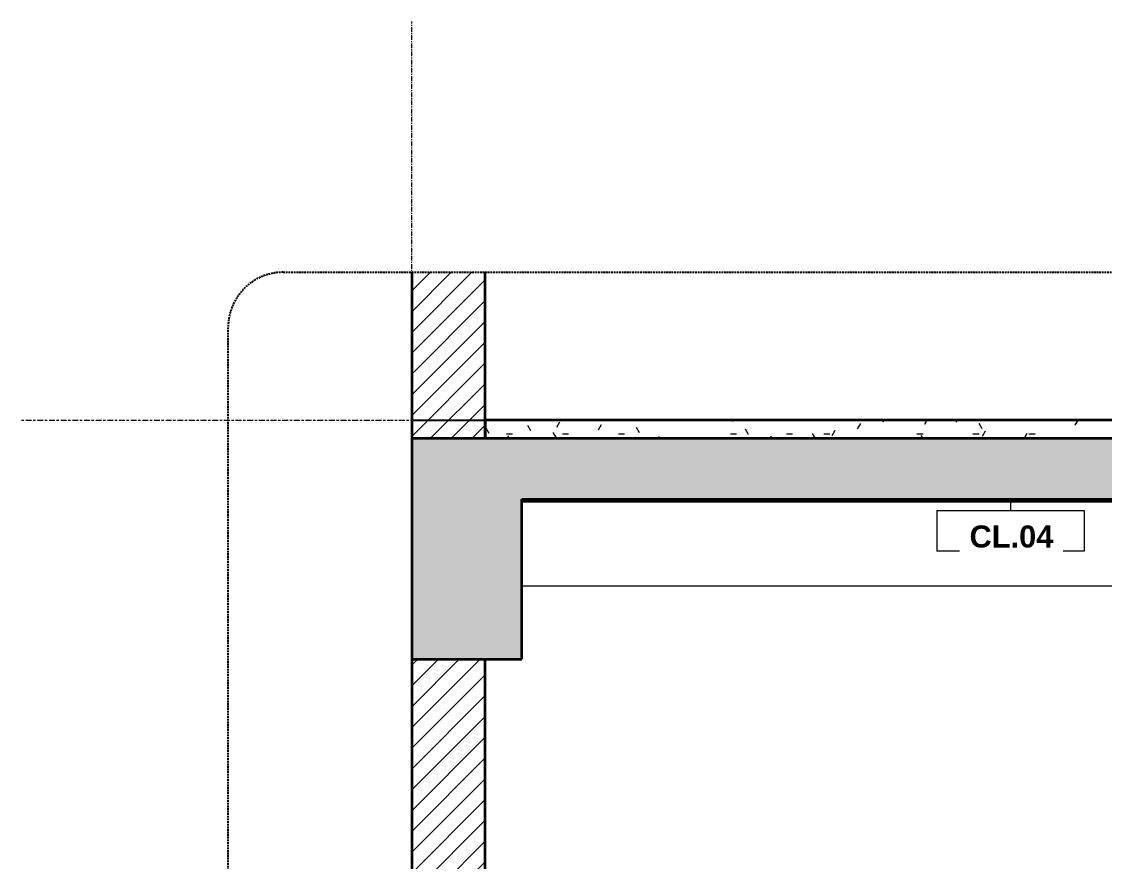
# Model space of a CAD drawing. Header units: millimetres. Extents: x 31444 to 224909, y 392 to 78637.
# Drawn here: x 59944 to 62891, y 4400 to 6685 of the extents above; entities that cross this region are included whole.
import ezdxf

# ---------------------------------------------------------------- set-up
doc = ezdxf.new("R2010")
doc.units = ezdxf.units.MM
for name, pattern in [('Centre', [31.75, 6.35, -4.7625, 15.875, -4.7625]), ('Grid Line', [22.225, 12.7, -3.175, 3.175, -3.175]), ('Hidden', [7.14375, 4.7625, -2.38125]), ('IMPORT-CENTER _2_', [40.64, 25.4, -5.08, 5.08, -5.08])]:
    doc.linetypes.add(name, pattern=pattern)
for name, color, linetype, lineweight in [('0-4', 90, 'Continuous', 5), ('A-CLNG-1', 250, 'Continuous', 35), ('A-CLNG-IDEN', 151, 'Continuous', 9), ('A-DETL-GENF', 92, 'Continuous', 18), ('A-DETL-GENF-4', 9, 'Continuous', 18), ('A-DETL-GENF-5', 92, 'Hidden', 25), ('A-DETL-MEDM', 33, 'Continuous', 35), ('A-FLOR-FNSH-1', 250, 'Continuous', 35), ('A-FLOR-LEVL-2', 51, 'Centre', 9), ('A-FLOR-PATT-1', 253, 'Continuous', 18), ('A-FLOR-PATT-3', 67, 'Continuous', 18), ('A-WALL-2', 250, 'Continuous', 35), ('A-WALL-PATT-2', 111, 'Continuous', 18), ('G-IMPT', 8, 'Continuous', 18), ('G-IMPT-5', 8, 'IMPORT-CENTER _2_', 18), ('M-EQPM', 50, 'Continuous', 18), ('M-EQPM-4', 50, 'Continuous', 25), ('S-BEAM-1', 7, 'Continuous', 18), ('S-GRID-1', 1, 'Grid Line', 9)]:
    doc.layers.add(name, color=color, linetype=linetype, lineweight=lineweight)
doc.styles.add('Arial_B_3', font='arialbd.ttf', dxfattribs={"height": 60})
pattern_1 = [(50, (37692.33, 15875), (364.368, -31.878), [38.1, -419.1]), (355, (37692.33, 15875), (-70.486, 382.113), [30.48, -335.28]), (100.451, (37722.7, 15872.34), (293.885, 350.233), [32.38, -356.18]), (46.184, (37692.33, 15976.6), (542.158, -84.086), [57.15, -628.65]), (96.636, (37737.5, 15969.6), (474.805, 494.855), [48.57, -534.27]), (351.184, (37692.33, 15976.6), (474.81, 494.85), [45.72, -502.92]), (21, (37743.13, 15951.2), (303.2285, -204.5305), [38.1, -419.1]), (326, (37743.13, 15951.2), (123.604, 368.376), [30.48, -335.28]), (71.451, (37768.4, 15934.16), (426.834, 163.843), [32.38, -356.18]), (37.5, (37692.33, 15875), (6.1766, 169.1102), [3.353, -327.863, 3.353, -337.007, -336.55]), (37.5, (37692.33, 15875), (6.1766, 169.1102), [-671.576, 3.353, -333.197]), (7.5, (37692.33, 15875), (133.639, 200.3615), [3.353, -190.703, 3.353, -320.243, -128.27]), (7.5, (37692.33, 15875), (133.639, 200.3615), [-517.652, 3.353, -124.917]), (327.5, (37579.05, 15875), (271.1818, -11.4584), [3.353, -123.647, 3.353, -392.887, -525.78]), (327.5, (37579.05, 15875), (271.1818, -11.4584), [-523.24, 3.353, -522.427]), (317.5, (37528.25, 15875), (296.2585, 50.853), [3.353, -161.747, 3.353, -259.791, -373.38]), (317.5, (37528.25, 15875), (296.2585, 50.853), [-428.244, 3.353, -370.027]), (45, (37692.33, 15875), (-125.7236, 125.7236), []), (45, (37692.33, 16065.5), (-125.7236, 125.7236), [])]
pattern_2 = [(45, (65045.512, 15875), (-28.28427, 28.28427), [])]

# ---------------------------------------------------------------- blocks, each defined once
blk = doc.blocks.new('NCV_TKTC_KET CAU_rvt-3-TKCS_CĂN HỘ LOẠI 3 - MẶT CẮT 2')
at = {"layer": 'A-FLOR-PATT-1'}
h = blk.add_hatch(dxfattribs=at)
h.set_pattern_fill('FP_3', color=256, style=0, pattern_type=2)
h.set_pattern_definition(pattern_1)
h.paths.add_polyline_path([(37946.6, 5380), (37952.6, 5380), (37952.6, 5385), (33952.6, 5385), (33952.6, 5380), (37697.2, 5380)])
h = blk.add_hatch(dxfattribs=at)
h.set_pattern_fill('FP_3', color=256, style=0, pattern_type=2)
h.set_pattern_definition(pattern_1)
h.paths.add_polyline_path([(37946.6, 5380), (37952.6, 5380), (37952.6, 5385), (33952.6, 5385), (33952.6, 5380), (37697.2, 5380)])
at = {"layer": 'A-FLOR-FNSH-1'}
blk.add_line((33952.6, 5380), (37952.6, 5380), dxfattribs=at)
at = {"layer": 'S-BEAM-1'}
blk.add_line((33952.6, 5150), (36744.9, 5150), dxfattribs=at)
blk = doc.blocks.new('NCV_TKTC_TANG 2_rvt-3-TKCS_CĂN HỘ LOẠI 3 - MẶT CẮT 2')
at = {"layer": 'A-FLOR-PATT-3'}
h = blk.add_hatch(dxfattribs=at)
h.set_pattern_fill('FP_5', color=256, style=0, pattern_type=2)
h.set_pattern_definition([(0, (37692.334, 15875), (203.2, 50.8), [16.764, -135.636, 16.764, -135.636, -812.8]), (0, (37692.334, 15875), (203.2, 50.8), [-304.8, 16.764, -288.036, 16.764, -135.636, -355.6]), (0, (37692.334, 15875), (203.2, 50.8), [-762, 16.764, -84.836, 16.764, -237.236]), (120, (37768.534, 15900.4), (-145.5941, 150.57636), [16.764, -135.636, 16.764, -135.636, -812.8]), (120, (37768.534, 15900.4), (-145.5941, 150.57636), [-304.8, 16.764, -288.036, 16.764, -135.636, -355.6]), (120, (37768.534, 15900.4), (-145.5941, 150.57636), [-762, 16.764, -84.836, 16.764, -237.236]), (240, (37793.934, 16002), (-57.6059, -201.37636), [16.764, -135.636, 16.764, -135.636, -812.8]), (240, (37793.934, 16002), (-57.6059, -201.37636), [-304.8, 16.764, -288.036, 16.764, -135.636, -355.6]), (240, (37793.934, 16002), (-57.6059, -201.37636), [-762, 16.764, -84.836, 16.764, -237.236])])
h.paths.add_polyline_path([(36952.6, 5550), (36952.6, 5600), (33852.6, 5600), (33852.6, 5550), (35693.8, 5550)])
at = {"layer": 'A-FLOR-FNSH-1'}
for p, q in [((36952.6, 5600), (33852.6, 5600)), ((33852.6, 5600), (33852.6, 5550))]:
    blk.add_line(p, q, dxfattribs=at)
blk = doc.blocks.new('NCV_TKTC_TANG 1_rvt-3-TKCS_CĂN HỘ LOẠI 3 - MẶT CẮT 2')
at = {"layer": 'A-CLNG-1'}
blk.add_line((33952.6, 5380), (36952.6, 5380), dxfattribs=at)
blk = doc.blocks.new('TKTC_XREF_251221_MB TANG 2-7 - TKTC_XREF_260130_MB TANG 2-5_dwg_$cc-4746808-TKCS_CĂN HỘ LOẠI 3 - MẶT CẮT 2')
at = {"layer": 'G-IMPT-5'}
for p, q in [((34697.1, 5600), (34850.1, 5600)), ((34773.6, 5600), (34773.6, 5600))]:
    blk.add_line(p, q, dxfattribs=at)
at = {"layer": 'M-EQPM'}
for p, q in [((34773.6, 5600), (34716.7, 5600)), ((34716.7, 5600), (34830.4, 5600)), ((34827.6, 5600), (34719.5, 5600)), ((34719.5, 5600), (34773.6, 5600)), ((34773.6, 5600), (34827.6, 5600)), ((34830.4, 5600), (34773.6, 5600))]:
    blk.add_line(p, q, dxfattribs=at)
blk = doc.blocks.new('TKTC_XREF_251221_MB TANG 2-7 - TKTC_XREF_260130_MB TANG 2-5_dwg_CUM U_DN100-4746796-TKCS_CĂN HỘ LOẠI 3 - MẶT CẮT 2')
at = {"layer": 'G-IMPT'}
for p, q in [((34703.9, 5600), (34702, 5600)), ((34702, 5600), (34717.3, 5600)), ((34703.9, 5600), (34706.7, 5600)), ((34715.4, 5600), (34703.9, 5600)), ((34705.3, 5600), (34713.9, 5600)), ((34843.3, 5600), (34705.6, 5600)), ((34706.7, 5600), (34712.5, 5600)), ((34707.1, 5600), (34708, 5600)), ((34707.1, 5600), (34712.2, 5600)), ((34708, 5600), (34711.2, 5600)), ((34708, 5600), (34711.2, 5600)), ((34708, 5600), (34711.2, 5600)), ((34711.2, 5600), (34712.2, 5600)), ((34712.5, 5600), (34715.4, 5600)), ((34835.3, 5600), (34713.6, 5600)), ((34713.6, 5600), (34717.6, 5600)), ((34717.3, 5600), (34715.4, 5600)), ((34831.3, 5600), (34717.6, 5600)), ((34835.3, 5600), (34831.3, 5600)), ((34833.5, 5600), (34831.6, 5600)), ((34831.6, 5600), (34847, 5600)), ((34833.5, 5600), (34836.4, 5600)), ((34845, 5600), (34833.5, 5600)), ((34835, 5600), (34843.6, 5600)), ((34836.4, 5600), (34842.2, 5600)), ((34836.7, 5600), (34837.7, 5600)), ((34836.7, 5600), (34841.8, 5600)), ((34837.7, 5600), (34840.9, 5600)), ((34837.7, 5600), (34840.9, 5600)), ((34837.7, 5600), (34840.9, 5600)), ((34840.9, 5600), (34841.8, 5600)), ((34842.2, 5600), (34845, 5600)), ((34847, 5600), (34845, 5600))]:
    blk.add_line(p, q, dxfattribs=at)
blk = doc.blocks.new('TKTC_XREF_251221_MB TANG 2-7 - TKTC_XREF_260130_MB TANG 2-5_dwg_$cc-V50-TKCS_CĂN HỘ LOẠI 3 - MẶT CẮT 2')
at = {"layer": 'G-IMPT-5'}
for p, q in [((34661.3, 5600), (34814.3, 5600)), ((34737.8, 5600), (34737.8, 5600))]:
    blk.add_line(p, q, dxfattribs=at)
at = {"layer": 'M-EQPM'}
for p, q in [((34737.8, 5600), (34683.7, 5600)), ((34683.7, 5600), (34737.8, 5600)), ((34737.8, 5600), (34725.2, 5600)), ((34725.2, 5600), (34737.8, 5600)), ((34737.8, 5600), (34750.3, 5600)), ((34750.3, 5600), (34737.8, 5600)), ((34794.6, 5600), (34794.6, 5600))]:
    blk.add_line(p, q, dxfattribs=at)
blk = doc.blocks.new('TKTC_XREF_251221_MB TANG 2-7 - TKTC_XREF_260130_MB TANG 2-5_dwg_CUM U_DN100-V51-TKCS_CĂN HỘ LOẠI 3 - MẶT CẮT 2')
at = {"layer": 'G-IMPT'}
for p, q in [((34737.8, 5600), (34670.7, 5600)), ((34670.7, 5600), (34737.8, 5600)), ((34737.8, 5600), (34678.4, 5600)), ((34678.4, 5600), (34737.8, 5600)), ((34737.8, 5600), (34737.8, 5600)), ((34802.6, 5600), (34737.8, 5600)), ((34802.6, 5600), (34737.8, 5600)), ((34802.6, 5600), (34737.8, 5600)), ((34802.6, 5600), (34737.8, 5600)), ((34804.5, 5600), (34802.6, 5600)), ((34802.6, 5600), (34804.5, 5600)), ((34804.5, 5600), (34802.6, 5600)), ((34802.6, 5600), (34804.5, 5600)), ((34809.3, 5600), (34804.5, 5600)), ((34804.5, 5600), (34809.3, 5600)), ((34804.5, 5600), (34809.3, 5600)), ((34804.5, 5600), (34809.3, 5600)), ((34809.3, 5600), (34804.5, 5600)), ((34804.5, 5600), (34809.3, 5600)), ((34804.5, 5600), (34809.3, 5600)), ((34804.5, 5600), (34809.3, 5600)), ((34809.3, 5600), (34809.3, 5600)), ((34809.3, 5600), (34809.3, 5600)), ((34810.3, 5600), (34815.7, 5600)), ((34815.7, 5600), (34810.3, 5600)), ((34810.3, 5600), (34815.7, 5600)), ((34815.7, 5600), (34810.3, 5600)), ((34816.7, 5600), (34815.7, 5600)), ((34815.7, 5600), (34816.7, 5600)), ((34816.7, 5600), (34815.7, 5600)), ((34815.7, 5600), (34816.7, 5600))]:
    blk.add_line(p, q, dxfattribs=at)
blk = doc.blocks.new('TKTC_XREF_251221_MB TANG 2-7 - TKTC_XREF_260130_MB TANG 2-5_dwg_THU NUOC - THU NUOC-444531-TKCS_MB TẦNG 1-4746804-TKCS_CĂN HỘ LOẠI 3 - MẶT CẮT 2')
at = {"layer": 'G-IMPT'}
for p, q in [((34278.6, 5600), (34128.6, 5600)), ((34128.6, 5600), (34278.6, 5600)), ((34253.6, 5600), (34153.6, 5600)), ((34153.6, 5600), (34253.6, 5600)), ((34248.6, 5600), (34158.6, 5600)), ((34158.6, 5600), (34248.6, 5600)), ((34158.6, 5600), (34248.6, 5600)), ((34248.6, 5600), (34158.6, 5600)), ((34171.5, 5600), (34171.5, 5600)), ((34171.5, 5600), (34171.5, 5600)), ((34171.5, 5600), (34171.5, 5600)), ((34171.5, 5600), (34195.6, 5600)), ((34195.6, 5600), (34171.5, 5600)), ((34235.7, 5600), (34171.5, 5600)), ((34171.5, 5600), (34235.7, 5600)), ((34235.7, 5600), (34171.5, 5600)), ((34171.5, 5600), (34235.7, 5600)), ((34183.8, 5600), (34183.8, 5600)), ((34183.8, 5600), (34183.8, 5600)), ((34223.3, 5600), (34183.8, 5600)), ((34183.8, 5600), (34223.3, 5600)), ((34223.3, 5600), (34183.8, 5600)), ((34183.8, 5600), (34223.3, 5600)), ((34193.8, 5600), (34193.8, 5600)), ((34193.8, 5600), (34193.8, 5600)), ((34213.4, 5600), (34193.8, 5600)), ((34193.8, 5600), (34213.4, 5600)), ((34213.4, 5600), (34193.8, 5600)), ((34193.8, 5600), (34213.4, 5600)), ((34235.7, 5600), (34211.6, 5600)), ((34211.6, 5600), (34235.7, 5600)), ((34213.4, 5600), (34213.4, 5600)), ((34213.4, 5600), (34213.4, 5600)), ((34223.3, 5600), (34223.3, 5600)), ((34223.3, 5600), (34223.3, 5600)), ((34235.7, 5600), (34235.7, 5600)), ((34235.7, 5600), (34235.7, 5600)), ((34235.7, 5600), (34235.7, 5600))]:
    blk.add_line(p, q, dxfattribs=at)
blk = doc.blocks.new('TKTC_XREF_251221_MB TANG 2-7 - TKTC_XREF_251221_MB TANG 2-7-2039446-TKCS_CĂN HỘ LOẠI 3 - MẶT CẮT 2')
at = {"layer": 'M-EQPM'}
for p, q in [((34653, 5600), (34802.7, 5600)), ((34802.7, 5600), (34653, 5600)), ((34693.9, 5600), (34843.6, 5600)), ((34843.6, 5600), (34693.9, 5600)), ((34701.8, 5600), (34702.1, 5600)), ((34852.2, 5600), (34701.8, 5600)), ((34701.8, 5600), (34702.1, 5600)), ((34852.2, 5600), (34701.8, 5600)), ((34701.8, 5600), (34702.1, 5600)), ((34852.2, 5600), (34701.8, 5600)), ((34701.8, 5600), (34702.1, 5600)), ((34852.2, 5600), (34701.8, 5600)), ((34852.4, 5600), (34702, 5600)), ((34702, 5600), (34852.4, 5600)), ((34852.4, 5600), (34702, 5600)), ((34702, 5600), (34852.4, 5600)), ((34852.4, 5600), (34702, 5600)), ((34702, 5600), (34852.4, 5600)), ((34852.4, 5600), (34702, 5600)), ((34702, 5600), (34852.4, 5600)), ((34702.1, 5600), (34852.6, 5600)), ((34702.1, 5600), (34852.6, 5600)), ((34702.1, 5600), (34852.6, 5600)), ((34702.1, 5600), (34852.5, 5600)), ((34802.8, 5600), (34852.6, 5600)), ((34852.6, 5600), (34802.8, 5600)), ((34852.6, 5600), (34852.2, 5600)), ((34852.6, 5600), (34852.2, 5600)), ((34852.6, 5600), (34852.2, 5600)), ((34852.5, 5600), (34852.2, 5600))]:
    blk.add_line(p, q, dxfattribs=at)
at = {"layer": 'M-EQPM-4'}
blk.add_line((33652.6, 5600), (42889.4, 5600), dxfattribs=at)
for name, p in [('TKTC_XREF_251221_MB TANG 2-7 - TKTC_XREF_260130_MB TANG 2-5_dwg_THU NUOC - THU NUOC-444531-TKCS_MB TẦNG 1-4746804-TKCS_CĂN HỘ LOẠI 3 - MẶT CẮT 2', (0, 0)), ('TKTC_XREF_251221_MB TANG 2-7 - TKTC_XREF_260130_MB TANG 2-5_dwg_THU NUOC - THU NUOC-444531-TKCS_MB TẦNG 1-4746804-TKCS_CĂN HỘ LOẠI 3 - MẶT CẮT 2', (0, 0)), ('TKTC_XREF_251221_MB TANG 2-7 - TKTC_XREF_260130_MB TANG 2-5_dwg_THU NUOC - THU NUOC-444531-TKCS_MB TẦNG 1-4746804-TKCS_CĂN HỘ LOẠI 3 - MẶT CẮT 2', (0, 0)), ('TKTC_XREF_251221_MB TANG 2-7 - TKTC_XREF_260130_MB TANG 2-5_dwg_THU NUOC - THU NUOC-444531-TKCS_MB TẦNG 1-4746804-TKCS_CĂN HỘ LOẠI 3 - MẶT CẮT 2', (0, 0)), ('TKTC_XREF_251221_MB TANG 2-7 - TKTC_XREF_260130_MB TANG 2-5_dwg_THU NUOC - THU NUOC-444531-TKCS_MB TẦNG 1-4746804-TKCS_CĂN HỘ LOẠI 3 - MẶT CẮT 2', (0, 0)), ('TKTC_XREF_251221_MB TANG 2-7 - TKTC_XREF_260130_MB TANG 2-5_dwg_THU NUOC - THU NUOC-444531-TKCS_MB TẦNG 1-4746804-TKCS_CĂN HỘ LOẠI 3 - MẶT CẮT 2', (0, 0)), ('TKTC_XREF_251221_MB TANG 2-7 - TKTC_XREF_260130_MB TANG 2-5_dwg_$cc-V50-TKCS_CĂN HỘ LOẠI 3 - MẶT CẮT 2', (0, 0)), ('TKTC_XREF_251221_MB TANG 2-7 - TKTC_XREF_260130_MB TANG 2-5_dwg_CUM U_DN100-V51-TKCS_CĂN HỘ LOẠI 3 - MẶT CẮT 2', (0, 0)), ('TKTC_XREF_251221_MB TANG 2-7 - TKTC_XREF_260130_MB TANG 2-5_dwg_$cc-4746808-TKCS_CĂN HỘ LOẠI 3 - MẶT CẮT 2', (0, 0)), ('TKTC_XREF_251221_MB TANG 2-7 - TKTC_XREF_260130_MB TANG 2-5_dwg_$cc-4746808-TKCS_CĂN HỘ LOẠI 3 - MẶT CẮT 2', (0, 0)), ('TKTC_XREF_251221_MB TANG 2-7 - TKTC_XREF_260130_MB TANG 2-5_dwg_$cc-4746808-TKCS_CĂN HỘ LOẠI 3 - MẶT CẮT 2', (0, 0)), ('TKTC_XREF_251221_MB TANG 2-7 - TKTC_XREF_260130_MB TANG 2-5_dwg_$cc-4746808-TKCS_CĂN HỘ LOẠI 3 - MẶT CẮT 2', (0, 0)), ('TKTC_XREF_251221_MB TANG 2-7 - TKTC_XREF_260130_MB TANG 2-5_dwg_CUM U_DN100-4746796-TKCS_CĂN HỘ LOẠI 3 - MẶT CẮT 2', (0, 0)), ('TKTC_XREF_251221_MB TANG 2-7 - TKTC_XREF_260130_MB TANG 2-5_dwg_CUM U_DN100-4746796-TKCS_CĂN HỘ LOẠI 3 - MẶT CẮT 2', (0, 0)), ('TKTC_XREF_251221_MB TANG 2-7 - TKTC_XREF_260130_MB TANG 2-5_dwg_CUM U_DN100-4746796-TKCS_CĂN HỘ LOẠI 3 - MẶT CẮT 2', (0, 0)), ('TKTC_XREF_251221_MB TANG 2-7 - TKTC_XREF_260130_MB TANG 2-5_dwg_CUM U_DN100-4746796-TKCS_CĂN HỘ LOẠI 3 - MẶT CẮT 2', (0, 0)), ('TKTC_XREF_251221_MB TANG 2-7 - TKTC_XREF_260130_MB TANG 2-5_dwg_$cc-V50-TKCS_CĂN HỘ LOẠI 3 - MẶT CẮT 2', (40.9, 0)), ('TKTC_XREF_251221_MB TANG 2-7 - TKTC_XREF_260130_MB TANG 2-5_dwg_CUM U_DN100-V51-TKCS_CĂN HỘ LOẠI 3 - MẶT CẮT 2', (40.9, 0))]:
    blk.add_blockref(name, p)
blk = doc.blocks.new('BORDER VIEW - BORDER VIEW-3699857-TKCS_CĂN HỘ LOẠI 3 - MẶT CẮT 2')
at = {"layer": 'A-DETL-GENF-5'}
for p, q in [((33302.6, 6002.7), (42739.4, 6002.7)), ((33152.6, 1690), (33152.6, 5852.7))]:
    blk.add_line(p, q, dxfattribs=at)
blk.add_arc((33302.6, 5852.7), 150, 90, 180, dxfattribs=at)
blk = doc.blocks.new('M_Ceiling Tag w Height - M_Ceiling Tag-4076437-TKCS_CĂN HỘ LOẠI 3 - MẶT CẮT 2')
at = {"layer": 'A-CLNG-IDEN'}
for p, q in [((35082, 5354.6), (35082, 5243.5)), ((35082, 5354.6), (35483.2, 5354.6)), ((35483.2, 5354.6), (35483.2, 5243.5)), ((35483.2, 5243.5), (35082, 5243.5))]:
    blk.add_line(p, q, dxfattribs=at)

msp = doc.modelspace()

# ---------------------------------------------------------------- hatches: boundary and pattern name
at = {"layer": 'A-DETL-GENF-4'}
h = msp.add_hatch(dxfattribs=at)
h.set_pattern_fill('FP_3', color=256, style=0, pattern_type=2)
h.set_pattern_definition([(50, (65045.5, 15875), (364.368, -31.878), [38.1, -419.1]), (355, (65045.5, 15875), (-70.486, 382.113), [30.48, -335.28]), (100.451, (65075.88, 15872.34), (293.885, 350.233), [32.38, -356.18]), (46.184, (65045.5, 15976.6), (542.158, -84.086), [57.15, -628.65]), (96.636, (65090.7, 15969.6), (474.805, 494.855), [48.57, -534.27]), (351.184, (65045.5, 15976.6), (474.81, 494.85), [45.72, -502.92]), (21, (65096.3, 15951.2), (303.2285, -204.5305), [38.1, -419.1]), (326, (65096.3, 15951.2), (123.604, 368.376), [30.48, -335.28]), (71.451, (65121.58, 15934.16), (426.834, 163.843), [32.38, -356.18]), (37.5, (65045.51, 15875), (6.1766, 169.1102), [3.353, -327.863, 3.353, -337.007, -336.55]), (37.5, (65045.51, 15875), (6.1766, 169.1102), [-671.576, 3.353, -333.197]), (7.5, (65045.51, 15875), (133.6389, 200.3615), [3.353, -190.703, 3.353, -320.243, -128.27]), (7.5, (65045.51, 15875), (133.6389, 200.3615), [-517.652, 3.353, -124.917]), (327.5, (64932.23, 15875), (271.1818, -11.4584), [3.353, -123.647, 3.353, -392.887, -525.78]), (327.5, (64932.23, 15875), (271.1818, -11.4584), [-523.24, 3.353, -522.427]), (317.5, (64881.43, 15875), (296.2585, 50.853), [3.353, -161.747, 3.353, -259.791, -373.38]), (317.5, (64881.43, 15875), (296.2585, 50.853), [-428.244, 3.353, -370.027]), (45, (65045.51, 15875), (-125.7236, 125.7236), []), (45, (65045.51, 16065.5), (-125.7236, 125.7236), [])])
h.paths.add_polyline_path([(61005.7, 1550), (61305.7, 1550), (61305.7, 1980), (65305.8, 1980), (65305.8, 1550), (65605.8, 1550), (65605.8, 1930), (69205.7, 1930), (69205.7, 1700), (69405.7, 1700), (69405.8, 1960), (70242.6, 1960), (70242.6, 2130), (69405.8, 2130), (69405.7, 2100), (65505.7, 2100), (65505.7, 2150), (61005.7, 2150), (61005.7, 1930)])
h.paths.add_polyline_path([(64382.6, 4410), (64395.7, 4410), (64395.7, 4520), (64315.7, 4520), (64315.7, 4410)])
h.paths.add_polyline_path([(61205.7, 4950), (61305.7, 4950), (61305.7, 5385), (65305.8, 5385), (65305.8, 4950), (65605.8, 4950), (65605.8, 5330), (69205.7, 5330), (69205.8, 5100), (69405.7, 5100), (69405.8, 5360), (70242.6, 5360), (70242.6, 5530), (69405.8, 5530), (69405.7, 5500), (65505.7, 5500), (65505.7, 5550), (61005.7, 5550), (61005.7, 4950), (61152.4, 4950)])
at = {"layer": 'A-WALL-PATT-2'}
h = msp.add_hatch(dxfattribs=at)
h.set_pattern_fill('FP_7', color=256, style=0, pattern_type=2)
h.set_pattern_definition(pattern_2)
h.paths.add_polyline_path([(61005.7, 5550), (61205.7, 5550), (61205.7, 6002.7), (61005.7, 6002.7)])
h = msp.add_hatch(dxfattribs=at)
h.set_pattern_fill('FP_7', color=256, style=0, pattern_type=2)
h.set_pattern_definition(pattern_2)
h.paths.add_polyline_path([(61005.8, 2150), (61205.7, 2150), (61205.7, 4950), (61005.7, 4950), (61005.7, 2150)])

# ---------------------------------------------------------------- linework, layer by layer
at = {"layer": 'A-CLNG-IDEN'}
msp.add_line((62635.8, 5379.8), (62635.8, 5354.6), dxfattribs=at)
at = {"layer": 'A-DETL-MEDM'}
for p, q in [((61005.7, 5550), (61005.7, 4950)), ((65505.7, 5550), (61005.7, 5550)), ((61305.7, 4950), (61305.7, 5385)), ((61305.7, 5385), (65305.8, 5385)), ((61005.7, 4950), (61305.7, 4950))]:
    msp.add_line(p, q, dxfattribs=at)
at = {"layer": 'A-FLOR-LEVL-2'}
msp.add_line((59943.6, 5600), (71157.6, 5600), dxfattribs=at)
at = {"layer": 'A-WALL-2'}
for p, q in [((61005.7, 6002.7), (61005.7, 5550)), ((61205.7, 5550), (61205.7, 6002.7)), ((61005.7, 4950), (61005.7, 2150)), ((61205.7, 2150), (61205.7, 4950))]:
    msp.add_line(p, q, dxfattribs=at)
at = {"layer": 'S-GRID-1'}
for p, q in [((61005.7, 5434.6), (61005.7, 6684.6)), ((61005.7, 2103.3), (61005.7, 5434.6))]:
    msp.add_line(p, q, dxfattribs=at)

# ---------------------------------------------------------------- block references
at = {"layer": '0-4'}
for name in ['NCV_TKTC_TANG 2_rvt-3-TKCS_CĂN HỘ LOẠI 3 - MẶT CẮT 2', 'NCV_TKTC_TANG 1_rvt-3-TKCS_CĂN HỘ LOẠI 3 - MẶT CẮT 2', 'NCV_TKTC_KET CAU_rvt-3-TKCS_CĂN HỘ LOẠI 3 - MẶT CẮT 2']:
    msp.add_blockref(name, (27353.2, 0), dxfattribs=at)
at = {"layer": 'A-CLNG-IDEN'}
msp.add_blockref('M_Ceiling Tag w Height - M_Ceiling Tag-4076437-TKCS_CĂN HỘ LOẠI 3 - MẶT CẮT 2', (27353.2, 0), dxfattribs=at)
at = {"layer": 'A-DETL-GENF'}
msp.add_blockref('BORDER VIEW - BORDER VIEW-3699857-TKCS_CĂN HỘ LOẠI 3 - MẶT CẮT 2', (27353.2, 0), dxfattribs=at)
at = {"layer": 'M-EQPM'}
msp.add_blockref('TKTC_XREF_251221_MB TANG 2-7 - TKTC_XREF_251221_MB TANG 2-7-2039446-TKCS_CĂN HỘ LOẠI 3 - MẶT CẮT 2', (27353.2, 0), dxfattribs=at)

# ---------------------------------------------------------------- next in the draw order: texts
at = {"layer": 'A-CLNG-IDEN', "insert": (62638.5, 5283.4), "char_height": 60, "width": 251.5, "attachment_point": 5, "line_spacing_factor": 0.936439, "style": 'Arial_B_3', "bg_fill": 3, "box_fill_scale": 1.25, "bg_fill_color": 256, "bg_fill_true_color": 13158600, "bg_fill_transparency": 0}
msp.add_mtext('\\pt634.9998,1270.0002,1905,2539.9998,3175.0002,3810,4444.9998,5080.0002,5715,6349.9998,6985.0002,7620,8254.9998,8890.0002,9525,10159.9998,10795.0002,11430,12064.9998,12700.0002,13335,13969.9998,14605.0002,15240,15874.9998,16510.0002,17145,17779.9998,18415.0002,19050,19684.9998,20320.0002;CL.04', dxfattribs=at)

doc.saveas('drawing.dxf')
